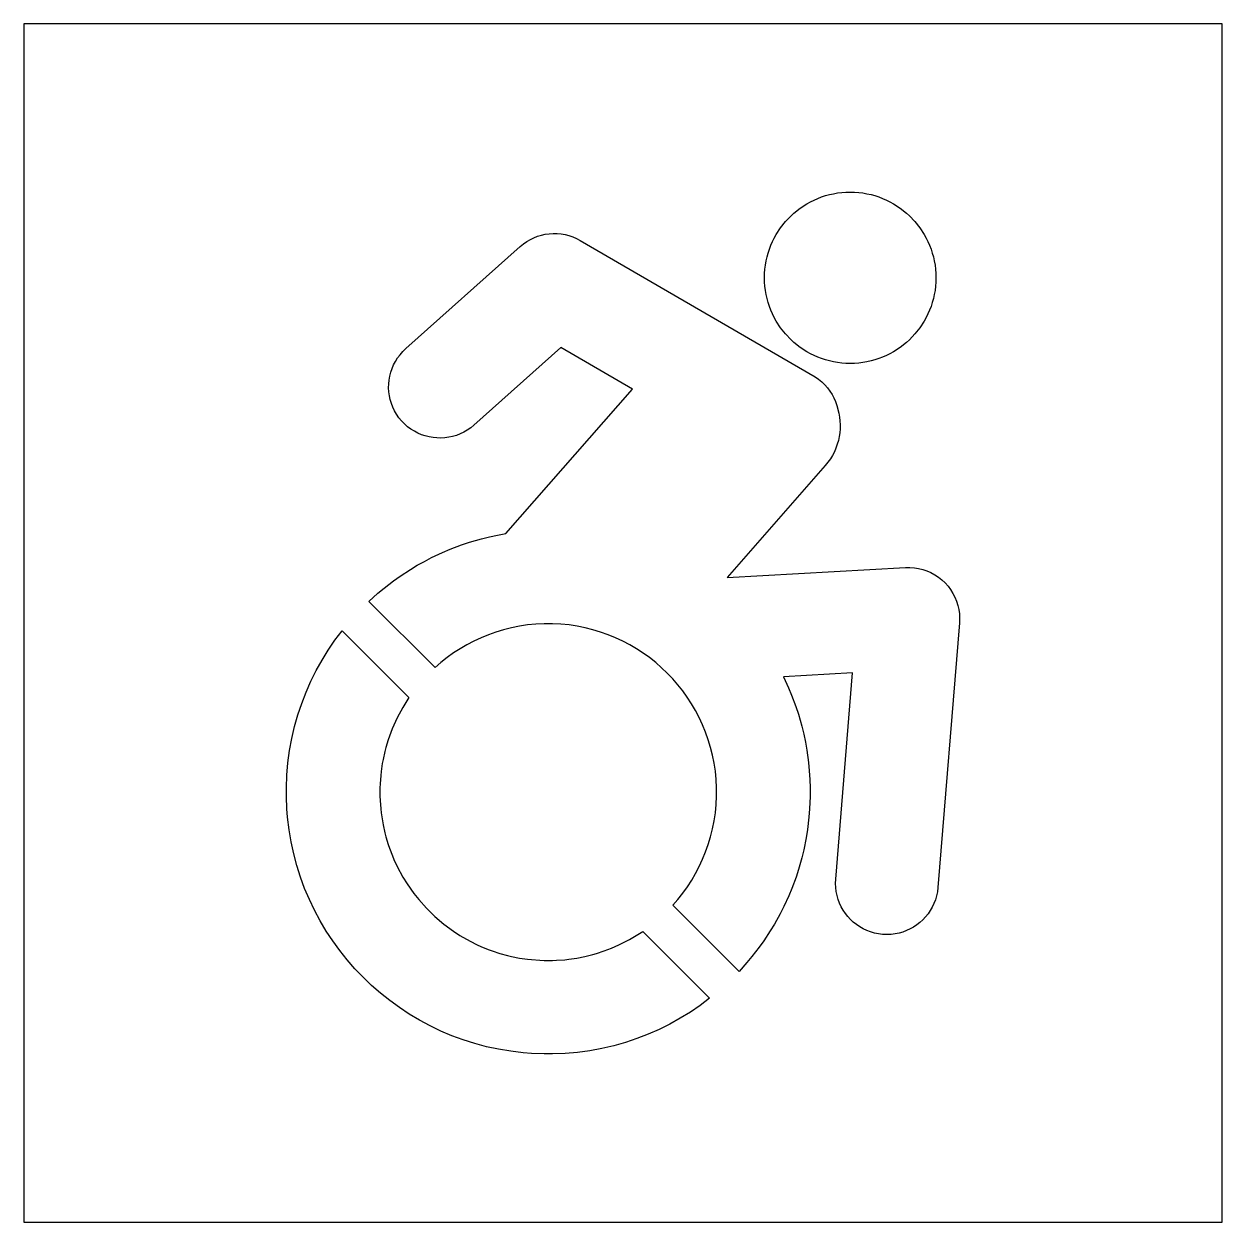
# Model space of a CAD drawing. Extents: x 0 to 64, y 0 to 64.
import ezdxf

# ---------------------------------------------------------------- set-up
doc = ezdxf.new("R2010")
doc.units = 0
doc.layers.add('CUT', color=7, linetype='Continuous')
doc.layers.add('OUTSIDE', color=1, linetype='Continuous')

msp = doc.modelspace()

# ---------------------------------------------------------------- linework, layer by layer
at = {"layer": 'CUT'}
for points in [[(43.9099, 45.8688), (43.6843, 45.8854), (43.4618, 45.9128), (43.2427, 45.9508), (43.0273, 45.9989), (42.8159, 46.0571), (42.6086, 46.1249), (42.4059, 46.2022), (42.2079, 46.2888), (42.0149, 46.3842), (41.8271, 46.4884), (41.4685, 46.7216), (41.1341, 46.9864), (40.9766, 47.1299), (40.6824, 47.4381), (40.4176, 47.7725), (40.1844, 48.1311), (40.0803, 48.3189), (39.9848, 48.5119), (39.8983, 48.7099), (39.821, 48.9126), (39.7531, 49.1198), (39.6949, 49.3312), (39.6468, 49.5466), (39.6089, 49.7657), (39.5815, 49.9882), (39.5648, 50.2138), (39.5592, 50.4424), (39.5648, 50.6709), (39.5815, 50.8966), (39.6089, 51.119), (39.6468, 51.3381), (39.695, 51.5535), (39.7531, 51.7649), (39.821, 51.9721), (39.8983, 52.1748), (39.9848, 52.3728), (40.0803, 52.5658), (40.1844, 52.7536), (40.4176, 53.1122), (40.6824, 53.4467), (40.9766, 53.7548), (41.1341, 53.8984), (41.4685, 54.1632), (41.8272, 54.3964), (42.0149, 54.5006), (42.2079, 54.596), (42.4059, 54.6826), (42.6087, 54.7599), (42.8159, 54.8278), (43.0273, 54.8859), (43.2427, 54.9341), (43.4618, 54.972), (43.6843, 54.9994), (43.9099, 55.016), (44.1385, 55.0216), (44.367, 55.016), (44.5927, 54.9994), (44.8152, 54.972), (45.0342, 54.9341), (45.2496, 54.8859), (45.461, 54.8278), (45.6682, 54.7599), (45.8709, 54.6826), (46.0689, 54.596), (46.2619, 54.5006), (46.4496, 54.3964), (46.8082, 54.1632), (47.1426, 53.8984), (47.3001, 53.7548), (47.5943, 53.4467), (47.859, 53.1122), (48.0922, 52.7536), (48.1963, 52.5658), (48.2918, 52.3728), (48.3783, 52.1748), (48.4556, 51.9721), (48.5235, 51.7649), (48.5816, 51.5535), (48.6298, 51.3381), (48.6677, 51.119), (48.6951, 50.8966), (48.7117, 50.6709), (48.7173, 50.4424), (48.7117, 50.2138), (48.6951, 49.9882), (48.6677, 49.7657), (48.6298, 49.5466), (48.5816, 49.3312), (48.5235, 49.1198), (48.4556, 48.9126), (48.3783, 48.7099), (48.2918, 48.5119), (48.1963, 48.3189), (48.0922, 48.1311), (47.859, 47.7725), (47.5943, 47.4381), (47.3001, 47.1299), (47.1426, 46.9864), (46.8082, 46.7216), (46.4496, 46.4884), (46.2619, 46.3842), (46.0689, 46.2888), (45.8709, 46.2022), (45.6682, 46.1249), (45.461, 46.0571), (45.2496, 45.9989), (45.0342, 45.9508), (44.8152, 45.9128), (44.5927, 45.8854), (44.367, 45.8688), (44.1385, 45.8632)], [(49.2054, 34.1444), (49.3626, 33.9684), (49.5032, 33.7809), (49.6265, 33.5832), (49.7322, 33.3764), (49.8199, 33.1618), (49.8891, 32.9405), (49.9394, 32.7138), (49.9703, 32.4828), (49.9815, 32.2487), (49.9725, 32.0128), (48.8197, 17.868), (48.7924, 17.6452), (48.748, 17.4288), (48.6871, 17.2195), (48.6105, 17.0178), (48.519, 16.8245), (48.4133, 16.6401), (48.2943, 16.4654), (48.1626, 16.301), (48.019, 16.1475), (47.8642, 16.0055), (47.6991, 15.8758), (47.5244, 15.7589), (47.3409, 15.6555), (47.1492, 15.5662), (46.9502, 15.4917), (46.7446, 15.4327), (46.5332, 15.3897), (46.3168, 15.3634), (46.0961, 15.3545), (45.8709, 15.3636), (45.648, 15.3909), (45.4315, 15.4354), (45.2221, 15.4963), (45.0203, 15.5729), (44.827, 15.6644), (44.6426, 15.7702), (44.4678, 15.8892), (44.3034, 16.021), (44.1498, 16.1647), (44.0079, 16.3194), (43.8781, 16.4846), (43.7612, 16.6593), (43.6578, 16.843), (43.5686, 17.0347), (43.4941, 17.2337), (43.4351, 17.4393), (43.3922, 17.6508), (43.366, 17.8673), (43.3572, 18.0881), (43.3664, 18.3125), (44.2645, 29.3294), (40.5724, 29.1237), (40.8425, 28.5398), (41.008, 28.1426), (41.2337, 27.5356), (41.3689, 27.1237), (41.5481, 26.4956), (41.6516, 26.0703), (41.742, 25.6401), (41.8191, 25.2052), (41.9093, 24.5443), (41.9523, 24.0985), (41.9811, 23.6486), (41.9956, 23.195), (41.9956, 22.7403), (41.9688, 22.0658), (41.9334, 21.6209), (41.8545, 20.9611), (41.7849, 20.5267), (41.6559, 19.8837), (41.5537, 19.4611), (41.3767, 18.8368), (41.2432, 18.4274), (41.0201, 17.824), (40.8566, 17.4291), (40.5897, 16.8484), (40.3976, 16.4694), (40.0887, 15.9135), (39.8694, 15.5517), (39.5207, 15.0226), (39.2755, 14.6793), (38.889, 14.1791), (38.6193, 13.8557), (38.1971, 13.3862), (34.6619, 16.9216), (34.936, 17.2374), (35.1954, 17.5657), (35.4396, 17.9061), (35.6682, 18.258), (35.8806, 18.621), (36.0762, 18.9944), (36.2546, 19.3778), (36.4152, 19.7707), (36.5576, 20.1725), (36.6812, 20.5828), (36.7855, 21.001), (36.8699, 21.4265), (36.934, 21.859), (36.9773, 22.2978), (36.9991, 22.7425), (36.9991, 23.1917), (36.9772, 23.6372), (36.9338, 24.0769), (36.8694, 24.5101), (36.7847, 24.9364), (36.68, 25.3554), (36.556, 25.7663), (36.4131, 26.1688), (36.2519, 26.5623), (36.0729, 26.9463), (35.8765, 27.3202), (35.6634, 27.6836), (35.4341, 28.036), (35.189, 28.3767), (34.9286, 28.7054), (34.6536, 29.0214), (34.3644, 29.3243), (34.0615, 29.6135), (33.7455, 29.8886), (33.4168, 30.1489), (33.0761, 30.394), (32.7237, 30.6234), (32.3603, 30.8365), (31.9864, 31.0328), (31.6024, 31.2119), (31.2089, 31.3731), (30.8064, 31.516), (30.3955, 31.64), (29.9766, 31.7446), (29.5503, 31.8294), (29.117, 31.8937), (28.6774, 31.9371), (28.2319, 31.9591), (27.7827, 31.9591), (27.338, 31.9372), (26.8992, 31.894), (26.4667, 31.8299), (26.0411, 31.7454), (25.6229, 31.6412), (25.2126, 31.5176), (24.8108, 31.3752), (24.4179, 31.2145), (24.0345, 31.0361), (23.661, 30.8405), (23.2981, 30.6281), (22.9461, 30.3995), (22.6058, 30.1553), (22.2774, 29.8958), (21.9616, 29.6217), (18.4263, 33.1571), (18.9059, 33.588), (19.2365, 33.863), (19.7483, 34.2566), (20.0997, 34.506), (20.6415, 34.8601), (21.0121, 35.0824), (21.3901, 35.2935), (21.7751, 35.4932), (22.3654, 35.7706), (22.7671, 35.9406), (23.3814, 36.1724), (23.7984, 36.3113), (24.4346, 36.4954), (24.8654, 36.6016), (25.3014, 36.6945), (25.7423, 36.7737), (32.5123, 44.4841), (28.6769, 46.7114), (24.0375, 42.5729), (23.8641, 42.4303), (23.6826, 42.3042), (23.494, 42.1945), (23.2995, 42.1013), (23.0998, 42.0244), (22.8961, 41.9638), (22.6894, 41.9194), (22.4805, 41.8912), (22.2706, 41.8791), (22.0607, 41.8831), (21.8516, 41.9031), (21.6444, 41.939), (21.4401, 41.9908), (21.2398, 42.0584), (21.0443, 42.1418), (20.8547, 42.2409), (20.672, 42.3557), (20.4971, 42.486), (20.3311, 42.6319), (20.175, 42.7933), (20.0324, 42.9668), (19.9063, 43.1483), (19.7967, 43.3369), (19.7035, 43.5314), (19.6266, 43.7311), (19.566, 43.9348), (19.5216, 44.1416), (19.4934, 44.3504), (19.4813, 44.5603), (19.4853, 44.7702), (19.5053, 44.9793), (19.5412, 45.1865), (19.5929, 45.3907), (19.6606, 45.5911), (19.744, 45.7866), (19.8431, 45.9761), (19.9578, 46.1588), (20.0882, 46.3337), (20.2341, 46.4996), (20.3955, 46.6558), (26.515, 52.1145), (26.6851, 52.2544), (26.8637, 52.3788), (27.05, 52.4877), (27.2427, 52.5808), (27.4411, 52.6582), (27.644, 52.7197), (27.8506, 52.7652), (28.0598, 52.7946), (28.2706, 52.8078), (28.4821, 52.8047), (28.6933, 52.7853), (28.9031, 52.7493), (29.1107, 52.6968), (29.3149, 52.6275), (29.5149, 52.5415), (29.7097, 52.4385), (42.2571, 45.1468), (42.4442, 45.0189), (42.6176, 44.8783), (42.777, 44.726), (42.922, 44.5629), (43.0525, 44.3902), (43.1681, 44.2086), (43.2687, 44.0194), (43.3539, 43.8234), (43.4235, 43.6217), (43.5284, 43.2108), (43.566, 43.0039), (43.5902, 42.7953), (43.6007, 42.5856), (43.5976, 42.3755), (43.5809, 42.1658), (43.5504, 41.9572), (43.5061, 41.7504), (43.4479, 41.5461), (43.3759, 41.3451), (43.2898, 41.1481), (43.1898, 40.9557), (43.0756, 40.7688), (42.9474, 40.5879), (42.8049, 40.414), (37.5558, 34.4356), (47.0941, 34.9666), (47.3298, 34.9693), (47.5633, 34.952), (47.7934, 34.915), (48.0188, 34.8589), (48.2383, 34.784), (48.4507, 34.6909), (48.6549, 34.5799), (48.8495, 34.4515), (49.0334, 34.3062)], [(27.7824, 13.9748), (28.2308, 13.9748), (28.4531, 13.983), (28.8935, 14.0154), (29.1115, 14.0396), (29.5426, 14.1033), (29.9668, 14.1873), (30.3837, 14.291), (30.5893, 14.35), (30.9942, 14.4823), (31.3905, 14.633), (31.7777, 14.8016), (32.3402, 15.0869), (32.7023, 15.298), (33.0535, 15.5252), (36.627, 11.9518), (36.1208, 11.5732), (35.5974, 11.2171), (35.0575, 10.8844), (34.5017, 10.5758), (33.9309, 10.292), (33.3457, 10.0338), (32.7469, 9.802), (32.1352, 9.5972), (31.5113, 9.4202), (30.8758, 9.2718), (30.2296, 9.1526), (29.5734, 9.0635), (28.9078, 9.0052), (28.2337, 8.9784), (27.7803, 8.9784), (27.1052, 9.0052), (26.6598, 9.0406), (25.9993, 9.1196), (25.3486, 9.2289), (24.7085, 9.3677), (24.0796, 9.5354), (23.4627, 9.7312), (22.8585, 9.9544), (22.2678, 10.2042), (21.6912, 10.48), (21.1296, 10.7809), (20.5837, 11.1063), (20.0541, 11.4554), (19.5417, 11.8274), (19.0471, 12.2218), (18.5711, 12.6376), (18.1144, 13.0743), (17.6777, 13.5309), (17.2619, 14.0069), (16.8676, 14.5015), (16.4955, 15.014), (16.1464, 15.5435), (15.821, 16.0895), (15.5201, 16.6511), (15.2443, 17.2276), (14.9945, 17.8183), (14.7713, 18.4225), (14.5755, 19.0394), (14.4078, 19.6683), (14.269, 20.3085), (14.1597, 20.9591), (14.0807, 21.6196), (14.0453, 22.065), (14.0185, 22.7402), (14.0185, 23.1935), (14.0453, 23.8676), (14.1036, 24.5332), (14.1927, 25.1894), (14.3119, 25.8356), (14.4603, 26.4711), (14.6373, 27.095), (14.8421, 27.7068), (15.0739, 28.3056), (15.3321, 28.8908), (15.6159, 29.4617), (15.9245, 30.0174), (16.2571, 30.5574), (16.6132, 31.0808), (16.9919, 31.587), (20.5654, 28.0136), (20.2306, 27.4826), (19.9325, 26.9277), (19.6731, 26.3505), (19.5224, 25.9542), (19.4539, 25.7527), (19.3311, 25.3437), (19.2768, 25.1362), (19.1829, 24.7155), (19.1434, 24.5025), (19.0797, 24.0714), (19.0556, 23.8534), (19.0231, 23.413), (19.015, 23.1906), (19.015, 22.7422), (19.0232, 22.5187), (19.056, 22.0761), (19.0803, 21.857), (19.1447, 21.4238), (19.1845, 21.2097), (19.2793, 20.787), (19.3341, 20.5786), (19.4581, 20.1676), (19.5272, 19.9653), (19.6793, 19.5672), (19.7622, 19.3716), (19.9412, 18.9876), (20.2421, 18.4306), (20.4634, 18.0727), (20.8252, 17.5572), (21.0855, 17.2285), (21.5034, 16.7594), (21.9527, 16.3204), (22.4315, 15.9133), (22.9381, 15.5399), (23.2904, 15.3105), (23.8395, 14.9971), (24.2186, 14.8094), (24.4118, 14.722), (24.8053, 14.5608), (25.0054, 14.487), (25.4122, 14.3535), (25.8272, 14.2391), (26.0376, 14.1893), (26.464, 14.1045), (26.8972, 14.0402), (27.1163, 14.0158), (27.5589, 13.9831)]]:
    msp.add_lwpolyline(points, close=True, dxfattribs=at)
at = {"layer": 'OUTSIDE'}
msp.add_lwpolyline([(0, 0), (64, 0), (64, 64), (0, 64)], close=True, dxfattribs=at)

doc.saveas('drawing.dxf')
